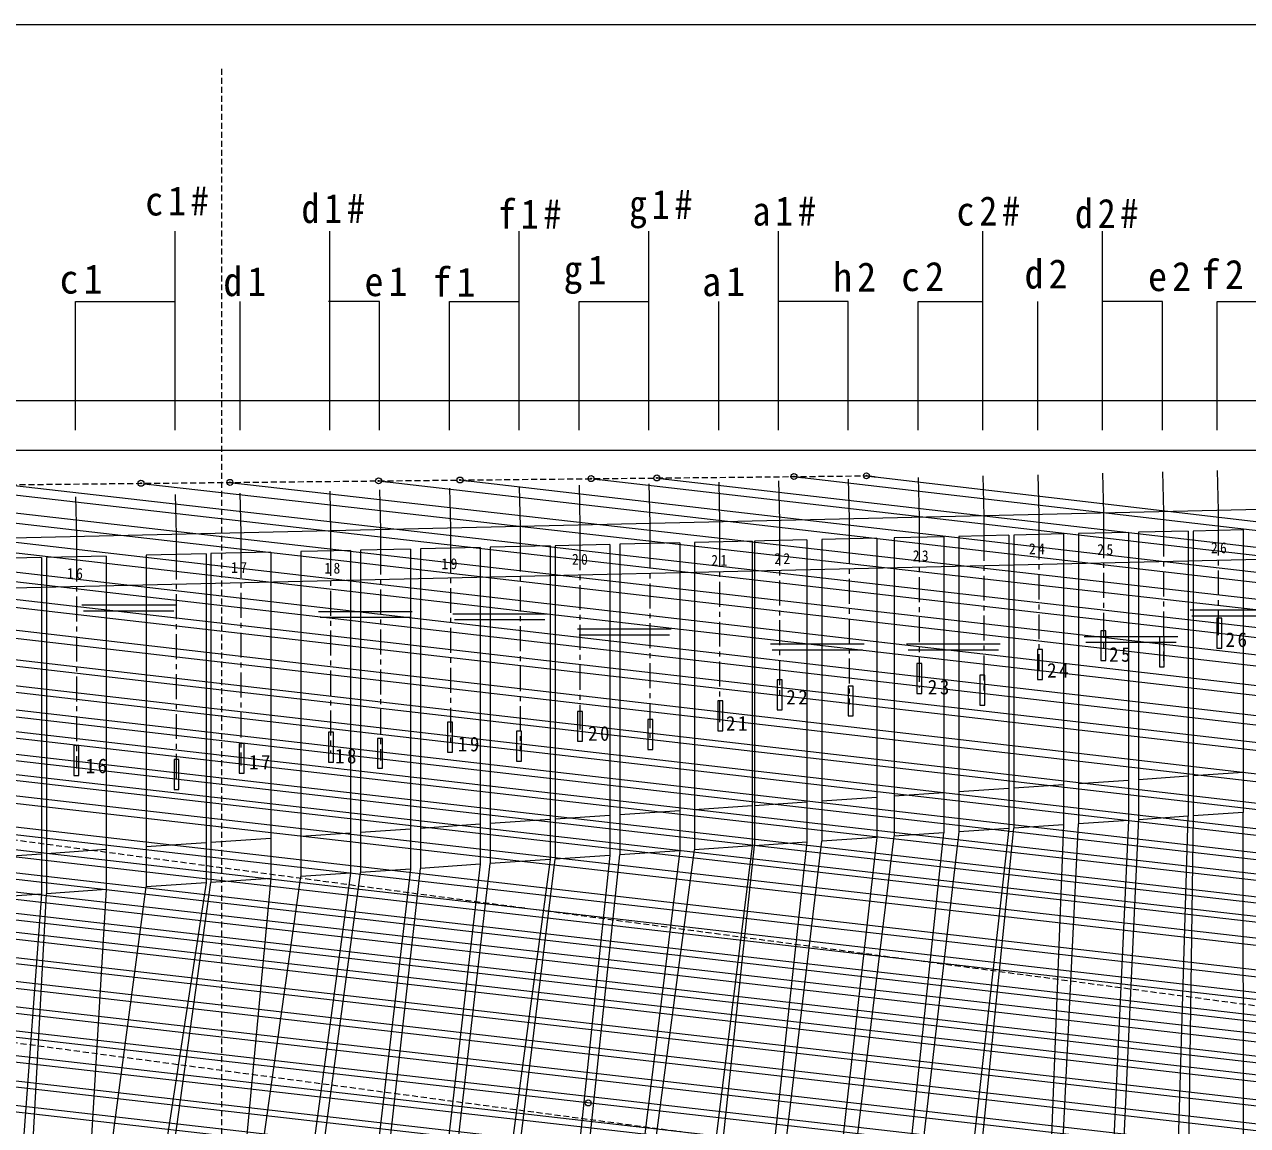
# Model space of a CAD drawing. Units: millimetres, scale not verified. Extents: x -578 to 563, y -303 to 234.
# Drawn here: x -194.1 to 51.1, y 9.9 to 230.7 of the extents above; entities that cross this region are included whole.
import ezdxf

# ---------------------------------------------------------------- set-up
doc = ezdxf.new("R2010")
doc.units = ezdxf.units.MM
doc.linetypes.add('CHAIN1', pattern=[8, 5, -1, 1, -1])
doc.linetypes.add('DASHED1', pattern=[1.8, 1.2, -0.6])
for name, color, linetype, lineweight in [('0-0', 7, 'Continuous', 9), ('0-1', 7, 'Continuous', 9), ('0-4', 2, 'Continuous', 9), ('0-5', 7, 'Continuous', 9), ('0-7', 2, 'Continuous', 9), ('0-A', 7, 'Continuous', 9), ('0-B', 2, 'Continuous', 9)]:
    doc.layers.add(name, color=color, linetype=linetype, lineweight=lineweight)
doc.styles.add('ＭＳ ゴシック', font='')
doc.styles.get('ＭＳ ゴシック').set_extended_font_data('MS Gothic')

# ---------------------------------------------------------------- blocks, each defined once
blk = doc.blocks.new('0123')
at = {"layer": '0-4'}
for p, q in [((-0.545, 0.139), (-0.483, -0.007)), ((-0.451, 0.127), (-0.389, -0.019)), ((-0.358, 0.115), (-0.296, -0.031)), ((-0.264, 0.103), (-0.203, -0.043)), ((-0.171, 0.091), (-0.109, -0.055)), ((-0.078, 0.079), (-0.016, -0.067)), ((0.016, 0.067), (0.078, -0.079)), ((0.109, 0.055), (0.171, -0.091)), ((0.203, 0.043), (0.264, -0.103)), ((0.296, 0.031), (0.358, -0.115)), ((0.389, 0.019), (0.451, -0.127)), ((0.483, 0.007), (0.545, -0.139))]:
    blk.add_line(p, q, dxfattribs=at)

msp = doc.modelspace()

# ---------------------------------------------------------------- linework, layer by layer
at = {"layer": '0-0'}
for p, q in [((524.415, 155.271), (-554.585, 155.271)), ((146.963, 125.587), (-518.355, 110.274))]:
    msp.add_line(p, q, dxfattribs=at)
at = {"layer": '0-0', "color": 6}
for p, q in [((-182.604, 114.326), (-163.824, 114.326)), ((-182.266, 113.141), (-164.162, 113.141)), ((-135.152, 113.02), (-116.372, 113.02)), ((39.633, 113.317), (58.414, 113.317)), ((-134.814, 111.836), (-116.71, 111.836)), ((-108.211, 112.559), (-89.431, 112.559)), ((-107.873, 111.375), (-89.769, 111.375)), ((39.972, 112.133), (58.075, 112.133)), ((-83.191, 109.527), (-64.411, 109.527)), ((-82.853, 108.342), (-64.75, 108.342)), ((18.404, 108.01), (37.185, 108.01)), ((-44.524, 106.494), (-25.744, 106.494)), ((-17.23, 106.494), (1.55, 106.494)), ((18.743, 106.826), (36.846, 106.826)), ((-44.186, 105.309), (-26.083, 105.309)), ((-16.892, 105.309), (1.212, 105.309))]:
    msp.add_line(p, q, dxfattribs=at)
at = {"layer": '0-0'}
msp.add_lwpolyline([(514.415, -137.729), (514.415, 145.271), (-544.585, 145.271), (-544.585, -137.729)], dxfattribs=at)
at = {"layer": '0-1', "color": 6}
for p, q in [((-14.903, 139.866), (-14.719, 131.869)), ((-1.906, 140.166), (-1.722, 132.168)), ((9.091, 140.419), (9.275, 132.421)), ((22.087, 140.718), (22.272, 132.72)), ((34.084, 140.994), (34.268, 132.996)), ((45.081, 141.247), (45.265, 133.249)), ((-122.874, 137.381), (-122.69, 129.383)), ((-108.878, 137.703), (-108.694, 129.706)), ((-94.882, 138.026), (-94.697, 130.028)), ((-82.885, 138.302), (-82.701, 130.304)), ((-68.888, 138.624), (-68.704, 130.626)), ((-54.892, 138.946), (-54.708, 130.948)), ((-42.895, 139.222), (-42.711, 131.224)), ((-28.899, 139.544), (-28.715, 131.546)), ((-183.858, 135.978), (-183.674, 127.98)), ((-163.863, 136.438), (-163.679, 128.44)), ((-150.867, 136.737), (-150.683, 128.739)), ((-132.871, 137.151), (-132.687, 129.153))]:
    msp.add_line(p, q, dxfattribs=at)
at = {"layer": '0-1'}
for p, q in [((146.732, 135.585), (-518.585, 120.271)), ((9.275, 132.421), (9.275, 128.42)), ((22.272, 132.72), (22.272, 128.719)), ((34.268, 132.996), (34.268, 128.995)), ((45.265, 133.249), (45.265, 129.248)), ((-94.697, 130.028), (-94.697, 126.027)), ((-82.701, 130.304), (-82.701, 126.303)), ((-68.704, 130.626), (-68.704, 126.625)), ((-54.708, 130.948), (-54.708, 126.947)), ((-42.711, 131.224), (-42.711, 127.223)), ((-28.715, 131.546), (-28.715, 127.545)), ((-14.719, 131.869), (-14.719, 127.867)), ((-1.722, 132.168), (-1.722, 128.167)), ((-183.674, 127.98), (-183.674, 123.979)), ((-163.679, 128.44), (-163.679, 124.439)), ((-150.683, 128.739), (-150.683, 124.738)), ((-132.687, 129.153), (-132.687, 125.152)), ((-122.69, 129.383), (-122.69, 125.382)), ((-108.694, 129.706), (-108.694, 125.704)), ((-23.215, 127.672), (-34.215, 127.419)), ((-23.215, 127.672), (-23.215, 67.691)), ((-9.719, 127.983), (-19.719, 127.752)), ((-19.719, 127.752), (-19.719, 67.928)), ((-9.719, 127.983), (-9.719, 68.606)), ((3.278, 128.282), (-6.722, 128.051)), ((-6.722, 128.051), (-6.722, 68.809)), ((3.278, 128.282), (3.278, 69.487)), ((14.275, 128.535), (4.275, 128.305)), ((4.275, 128.305), (4.275, 69.554)), ((14.275, 128.535), (14.275, 70.232)), ((27.272, 128.834), (17.272, 128.604)), ((17.272, 128.604), (17.272, 70.435)), ((27.272, 128.834), (27.272, 71.113)), ((39.268, 129.11), (29.268, 128.88)), ((29.268, 128.88), (29.268, 71.482)), ((39.268, 129.11), (39.268, 71.926)), ((50.265, 129.363), (40.265, 129.133)), ((40.265, 129.133), (40.265, 71.994)), ((50.265, 129.363), (50.265, 72.672)), ((-128.69, 125.244), (-138.687, 125.014)), ((-128.69, 125.244), (-128.69, 60.542)), ((-116.69, 125.52), (-126.687, 125.29)), ((-126.687, 125.29), (-126.687, 60.678)), ((-116.69, 125.52), (-116.69, 61.355)), ((-102.694, 125.843), (-114.694, 125.566)), ((-114.694, 125.566), (-114.694, 61.491)), ((-102.694, 125.843), (-102.694, 62.304)), ((-88.701, 126.165), (-100.697, 125.889)), ((-100.697, 125.889), (-100.697, 62.439)), ((-88.701, 126.165), (-88.701, 63.252)), ((-76.701, 126.441), (-87.701, 126.188)), ((-87.701, 126.188), (-87.701, 63.32)), ((-76.701, 126.441), (-76.701, 64.066)), ((-62.704, 126.763), (-74.704, 126.487)), ((-74.704, 126.487), (-74.704, 64.201)), ((-62.704, 126.763), (-62.704, 65.014)), ((-48.211, 127.097), (-59.708, 126.832)), ((-59.708, 126.832), (-59.708, 65.218)), ((-48.211, 127.097), (-48.211, 65.997)), ((-45.729, 127.154), (-47.711, 127.108)), ((-47.711, 127.108), (-47.711, 66.031)), ((-37.211, 127.35), (-45.729, 127.154)), ((-37.211, 127.35), (-37.211, 66.742)), ((-34.215, 127.419), (-34.215, 66.945)), ((-190.67, 123.818), (-202.67, 123.541)), ((-190.67, 123.818), (-190.67, 56.341)), ((-177.674, 124.117), (-189.674, 123.841)), ((-189.674, 123.841), (-189.674, 56.408)), ((-177.674, 124.117), (-177.674, 57.222)), ((-157.679, 124.577), (-169.679, 124.301)), ((-169.679, 124.301), (-169.679, 57.764)), ((-157.679, 124.577), (-157.679, 58.577)), ((-144.683, 124.876), (-156.683, 124.6)), ((-156.683, 124.6), (-156.683, 58.644)), ((-144.683, 124.876), (-144.683, 59.458)), ((-138.687, 125.014), (-138.687, 59.864)), ((27.272, 79.131), (17.272, 78.454)), ((39.268, 79.945), (29.268, 79.267)), ((50.265, 80.69), (40.265, 80.012)), ((-9.719, 76.624), (-19.719, 75.946)), ((3.278, 77.505), (-6.722, 76.827)), ((14.275, 78.251), (4.275, 77.573)), ((-48.211, 74.015), (-59.708, 73.236)), ((-37.211, 74.761), (-47.711, 74.049)), ((-23.215, 75.709), (-34.215, 74.964)), ((-88.701, 71.271), (-100.697, 70.458)), ((-76.701, 72.084), (-87.701, 71.339)), ((-62.704, 73.033), (-74.704, 72.219)), ((29.268, 71.482), (24.939, -23.729)), ((39.268, 71.926), (29.271, 71.249)), ((36.371, -23.729), (39.268, 71.926)), ((40.265, 71.994), (38.928, -23.729)), ((50.265, 72.672), (40.265, 71.994)), ((50.36, -23.729), (50.265, 72.672)), ((-116.69, 69.374), (-126.687, 68.696)), ((-102.694, 70.322), (-114.694, 69.509)), ((-6.722, 68.809), (-17.462, -23.729)), ((3.278, 69.487), (-7.197, -23.729)), ((3.278, 69.487), (-6.722, 68.809)), ((-5.144, -23.729), (4.275, 69.554)), ((14.275, 70.232), (4.275, 69.554)), ((14.275, 70.232), (10.569, -23.729)), ((12.622, -23.729), (17.272, 70.435)), ((27.272, 71.113), (17.272, 70.435)), ((27.272, 71.113), (22.887, -23.729)), ((-157.679, 66.595), (-169.679, 65.782)), ((-144.683, 67.476), (-156.683, 66.663)), ((-128.69, 68.56), (-138.687, 67.883)), ((-37.211, 66.742), (-47.711, 66.031)), ((-37.211, 66.742), (-46.988, -23.729)), ((-44.935, -23.729), (-34.215, 66.945)), ((-23.215, 67.691), (-34.215, 66.945)), ((-23.215, 67.691), (-33.503, -23.729)), ((-30.946, -23.729), (-19.719, 67.928)), ((-9.719, 68.606), (-19.719, 67.928)), ((-19.515, -23.729), (-9.719, 68.606)), ((-190.67, 64.359), (-202.67, 63.546)), ((-177.674, 65.24), (-189.674, 64.427)), ((-76.701, 64.066), (-87.701, 63.32)), ((-76.701, 64.066), (-85.993, -23.729)), ((-83.94, -23.729), (-74.704, 64.201)), ((-62.704, 65.014), (-74.704, 64.201)), ((-62.704, 65.014), (-73.676, -23.729)), ((-71.623, -23.729), (-59.708, 65.218)), ((-48.211, 65.997), (-59.708, 65.218)), ((-48.211, 65.997), (-59.305, -23.729)), ((-57.253, -23.729), (-47.711, 66.031)), ((-116.69, 61.355), (-126.687, 60.678)), ((-116.69, 61.355), (-126.67, -23.729)), ((-124.112, -23.729), (-114.694, 61.491)), ((-102.694, 62.304), (-114.694, 61.491)), ((-102.694, 62.304), (-112.681, -23.729)), ((-110.628, -23.729), (-100.697, 62.439)), ((-88.701, 63.252), (-100.697, 62.439)), ((-88.701, 63.252), (-100.363, -23.729)), ((-98.31, -23.729), (-87.701, 63.32)), ((-144.683, 59.458), (-156.683, 58.644)), ((-144.683, 59.458), (-152.472, -23.729)), ((-150.419, -23.729), (-138.687, 59.864)), ((-128.69, 60.542), (-140.154, -23.729)), ((-128.69, 60.542), (-138.687, 59.864)), ((-138.101, -23.729), (-126.687, 60.678)), ((-193.987, -23.729), (-189.674, 56.408)), ((-177.674, 57.222), (-189.674, 56.408)), ((-177.674, 57.222), (-182.555, -23.729)), ((-180.503, -23.729), (-169.679, 57.764)), ((-157.679, 58.577), (-170.238, -23.729)), ((-157.679, 58.577), (-169.679, 57.764)), ((-168.185, -23.729), (-156.683, 58.644)), ((-190.67, 56.341), (-202.67, 55.527)), ((-190.67, 56.341), (-196.544, -23.729))]:
    msp.add_line(p, q, dxfattribs=at)
at = {"layer": '0-1', "color": 4, "linetype": 'CHAIN1'}
for p, q in [((-28.715, 127.545), (-28.715, 94.371)), ((-14.719, 127.867), (-14.719, 97.75)), ((-1.722, 128.167), (-1.722, 96.24)), ((9.275, 128.42), (9.275, 101.057)), ((22.272, 128.719), (22.272, 104.68)), ((34.268, 128.995), (34.268, 103.127)), ((45.265, 129.248), (45.265, 107.527)), ((-132.687, 125.152), (-132.687, 84.502)), ((-122.69, 125.382), (-122.69, 83.102)), ((-108.694, 125.704), (-108.694, 86.128)), ((-94.697, 126.027), (-94.697, 84.999)), ((-82.701, 126.303), (-82.701, 88.342)), ((-68.704, 126.625), (-68.704, 87.032)), ((-54.708, 126.947), (-54.708, 90.826)), ((-42.711, 127.223), (-42.711, 95.808)), ((-183.674, 123.979), (-183.674, 81.531)), ((-163.679, 124.439), (-163.679, 79.119)), ((-150.683, 124.738), (-150.683, 82.084))]:
    msp.add_line(p, q, dxfattribs=at)
at = {"layer": '0-4', "color": 4}
msp.add_line((-544.585, 230.712), (145.308, 230.712), dxfattribs=at)
at = {"layer": '0-4', "color": 4, "linetype": 'DASHED1'}
for p, q in [((-154.585, 221.799), (-154.585, -147.729)), ((-24.672, 140.138), (-489.387, 135.333))]:
    msp.add_line(p, q, dxfattribs=at)
at = {"layer": '0-4'}
for p, q in [((-240.83, 137.881), (242.986, 82.644)), ((-529.124, 103.676), (306.195, 7.423)), ((-529.124, 94.717), (323.495, -2.461))]:
    msp.add_line(p, q, dxfattribs=at)
at = {"layer": '0-4', "color": 134}
msp.add_line((-537.415, 107.489), (299.777, 11.394), dxfattribs=at)
at = {"layer": '0-4', "color": 6}
for points in [[(-39.3, 139.999), (247.39, 106.63), (492.884, 119.183)], [(-349.978, 136.774), (246.638, 67.902), (474.862, 80.722)], [(-334.273, 136.936), (245.965, 69.802), (483.862, 82.993)], [(-529.124, 122.694), (273.452, 30.458), (501.547, 41.525)], [(-537.415, 122.273), (274.928, 29.106), (493.011, 38.735)], [(-529.124, 90.895), (331.849, -8.286), (483.841, -0.524)], [(-537.415, 90.453), (334.408, -9.83), (474.944, -2.48)], [(-537.415, 51.774), (413.389, -57.085), (474.905, -52.845)], [(-529.124, 52.161), (411.127, -55.581), (484.076, -49.984)]]:
    msp.add_lwpolyline(points, dxfattribs=at)
at = {"layer": '0-4', "color": 4}
msp.add_lwpolyline([(-24.672, 140.138), (248.194, 108.147), (501.519, 121.436)], dxfattribs=at)
at = {"layer": '0-4'}
for points in [[(-287.348, 137.444), (244.079, 76.107), (501.862, 87.679)], [(-256.724, 137.739), (243.261, 80.143), (474.862, 92.487)], [(-211.834, 138.225), (242.786, 85.973), (492.862, 97.406)], [(-196.651, 138.36), (242.773, 88.097), (501.862, 99.343)], [(-122.472, 139.127), (244, 96.75), (492.862, 108.465)], [(-106.232, 139.306), (244.474, 98.715), (501.53, 110.163)], [(-80.001, 139.582), (245.464, 102.026), (474.861, 114.71)], [(-66.611, 139.694), (246.018, 103.609), (483.871, 117.001)], [(-537.415, 136.208), (260.448, 44.225), (474.791, 56.955)], [(-529.096, 136.539), (259.34, 45.663), (483.983, 59.746)], [(-440.071, 135.843), (252.389, 55.873), (474.97, 69.44)], [(-426.516, 135.983), (251.492, 57.416), (483.862, 71.695)], [(-391.62, 136.406), (248.841, 62.6), (492.809, 73.883)], [(-378.246, 136.482), (248.089, 64.262), (501.862, 76.093)], [(-304.54, 137.244), (244.567, 74.155), (492.862, 85.491)], [(-537.415, 131.158), (264.959, 38.883), (493.011, 50.061)], [(-529.124, 131.642), (263.574, 40.413), (501.711, 52.142)], [(-537.415, 126.761), (269.339, 34.293), (475.119, 45.629)], [(-529.124, 127.192), (267.967, 35.744), (484.312, 47.927)], [(-537.415, 118.162), (280.308, 24.732), (475.415, 34.308)], [(-529.14, 118.414), (278.556, 26.126), (484.511, 36.356)], [(-537.415, 113.595), (287.753, 19.229), (493.011, 26.52)], [(-529.124, 114.261), (285.312, 20.878), (501.771, 29.531)], [(-537.415, 103.008), (308.818, 5.841), (492.847, 13.815)], [(-534.937, 98.261), (318.431, 0.231), (474.791, 8.531)], [(-529.093, 98.881), (315.851, 1.806), (483.927, 11.188)], [(-537.415, 94.548), (325.821, -4.672), (492.58, 1.761)], [(-537.415, 86.544), (342.19, -14.46), (492.737, -9.406)], [(-529.124, 87.005), (339.407, -12.824), (501.791, -7.368)], [(-537.415, 81.573), (352.518, -20.501), (474.866, -13.888)], [(-529.124, 81.799), (349.775, -18.905), (483.859, -11.511)], [(-537.415, 76.661), (362.807, -26.648), (492.891, -21.261)], [(-529.124, 77.132), (360.05, -24.986), (501.869, -18.905)], [(-537.415, 71.687), (373.082, -32.913), (474.827, -26.743)], [(-529.124, 72.019), (370.352, -31.238), (484.134, -23.994)], [(-537.415, 61.745), (392.855, -44.679), (474.984, -39.559)], [(-529.124, 62.143), (390.217, -43.123), (483.802, -36.659)], [(-537.415, 56.763), (403.102, -50.918), (492.698, -47.051)], [(-529.124, 57.078), (400.685, -49.428), (501.83, -44.418)]]:
    msp.add_lwpolyline(points, dxfattribs=at)
at = {"layer": '0-4', "color": 134}
for points in [[(-169.915, 138.61), (243.076, 91.87), (474.862, 104.002)], [(-152.304, 138.818), (243.366, 93.848), (483.862, 106.079)], [(-484.409, 135.384), (256.31, 49.829), (492.969, 62.425)], [(-474.16, 135.49), (255.423, 51.15), (501.711, 64.748)], [(-529.124, 108.158), (297.448, 12.99), (484.148, 23.663)], [(-537.415, 66.728), (382.553, -38.519), (492.696, -34.503)], [(-529.124, 67.051), (379.981, -37.029), (501.714, -32.03)]]:
    msp.add_lwpolyline(points, dxfattribs=at)
at = {"layer": '0-4'}
msp.add_circle((-25.265, 140.206), 0.1, dxfattribs=at)
at = {"layer": '0-5'}
for centre, radius in [((-123.068, 139.195), 0.6), ((-106.741, 139.364), 0.6), ((-80.471, 139.636), 0.6), ((-67.292, 139.771), 0.6), ((-67.292, 139.771), 0.1), ((-39.799, 140.056), 0.6), ((-39.799, 140.056), 0.1), ((-25.265, 140.206), 0.6), ((-25.265, 140.206), 0.1), ((-170.73, 138.702), 0.6), ((-170.73, 138.702), 0.1), ((-152.9, 138.886), 0.6), ((-152.9, 138.886), 0.1), ((-123.068, 139.195), 0.1), ((-106.741, 139.364), 0.1), ((-80.471, 139.636), 0.1), ((-81.046, 14.445), 0.6)]:
    msp.add_circle(centre, radius, dxfattribs=at)
at = {"layer": '0-7', "color": 5}
for points in [[(45.006, 105.638), (46.006, 105.638), (46.006, 111.638), (45.006, 111.638)], [(21.705, 103.139), (22.705, 103.139), (22.705, 109.139), (21.705, 109.139)], [(33.457, 101.89), (34.457, 101.89), (34.457, 107.89), (33.457, 107.89)], [(9.041, 99.391), (10.041, 99.391), (10.041, 105.391), (9.041, 105.391)], [(-15.172, 96.58), (-14.172, 96.58), (-14.172, 102.58), (-15.172, 102.58)], [(-43.133, 93.3), (-42.133, 93.3), (-42.133, 99.3), (-43.133, 99.3)], [(-2.508, 94.237), (-1.508, 94.237), (-1.508, 100.237), (-2.508, 100.237)], [(-28.95, 92.05), (-27.95, 92.05), (-27.95, 98.05), (-28.95, 98.05)], [(-55.087, 89.083), (-54.087, 89.083), (-54.087, 95.083), (-55.087, 95.083)], [(-109.288, 84.811), (-108.288, 84.811), (-108.288, 90.811), (-109.288, 90.811)], [(-82.201, 86.968), (-82.201, 92.968), (-83.201, 92.968), (-83.201, 86.968)], [(-69.068, 85.335), (-68.068, 85.335), (-68.068, 91.335), (-69.068, 91.335)], [(-133.095, 82.785), (-132.095, 82.785), (-132.095, 88.785), (-133.095, 88.785)], [(-95.408, 82.988), (-94.408, 82.988), (-94.408, 88.988), (-95.408, 88.988)], [(-183.204, 80.09), (-183.204, 86.09), (-184.204, 86.09), (-184.204, 80.09)], [(-151.027, 80.556), (-150.027, 80.556), (-150.027, 86.556), (-151.027, 86.556)], [(-122.314, 81.547), (-122.314, 87.547), (-123.314, 87.547), (-123.314, 81.547)], [(-164.096, 77.314), (-163.096, 77.314), (-163.096, 83.314), (-164.096, 83.314)]]:
    msp.add_lwpolyline(points, close=True, dxfattribs=at)
at = {"layer": '0-A', "color": 4, "linetype": 'DASHED1'}
for p, q in [((-514.248, 109.725), (464.415, -21.034)), ((-519.585, 69.782), (464.415, -61.69))]:
    msp.add_line(p, q, dxfattribs=at)
at = {"layer": '0-B', "color": 1}
for p, q in [((-163.863, 149.369), (-163.863, 189.277)), ((-132.871, 149.369), (-132.871, 189.277)), ((-94.881, 149.369), (-94.881, 189.277)), ((-68.881, 149.369), (-68.881, 189.277)), ((-42.895, 149.369), (-42.895, 189.277)), ((-1.906, 149.369), (-1.906, 189.277)), ((22.087, 149.369), (22.087, 189.277)), ((-183.858, 149.369), (-183.858, 175.132)), ((-183.858, 175.132), (-164.044, 175.132)), ((-150.859, 149.369), (-150.859, 175.132)), ((-122.874, 175.132), (-133.095, 175.132)), ((-122.874, 149.369), (-122.874, 175.132)), ((-108.878, 149.369), (-108.878, 175.132)), ((-108.878, 175.132), (-94.978, 175.132)), ((-82.885, 149.369), (-82.885, 175.132)), ((-82.885, 175.132), (-69.1, 175.132)), ((-54.892, 149.369), (-54.892, 175.132)), ((-28.899, 175.132), (-42.873, 175.132)), ((-28.899, 149.369), (-28.899, 175.132)), ((-14.903, 149.369), (-14.903, 175.132)), ((-14.903, 175.132), (-2.132, 175.132)), ((9.091, 149.369), (9.091, 175.132)), ((34.084, 175.132), (22.172, 175.132)), ((34.084, 149.369), (34.084, 175.132)), ((45.081, 149.369), (45.081, 175.132)), ((45.081, 175.132), (56.967, 175.132))]:
    msp.add_line(p, q, dxfattribs=at)

# ---------------------------------------------------------------- block references
at = {"layer": '0-4'}
for p in [(-38.475, 139.906), (-23.94, 140.056), (-169.405, 138.552), (-151.575, 138.736), (-121.743, 139.045), (-105.416, 139.214), (-79.147, 139.486), (-65.968, 139.621)]:
    msp.add_blockref('0123', p, dxfattribs=at)

# ---------------------------------------------------------------- texts
at = {"layer": '0-0', "char_height": 2.199, "attachment_point": 7, "style": 'ＭＳ ゴシック'}
for s, insert in [('\\T1.36;\\W0.9;23', (-15.98, 123.045)), ('\\T1.36;\\W0.9;24', (7.328, 124.468)), ('\\T1.36;\\W0.9;25', (21.029, 124.291)), ('\\T1.36;\\W0.9;26', (43.803, 124.646)), ('\\T1.36;\\W0.9;17', (-152.629, 120.732)), ('\\T1.36;\\W0.9;18', (-133.947, 120.554)), ('\\T1.36;\\W0.9;19', (-110.46, 121.444)), ('\\T1.36;\\W0.9;20', (-84.305, 122.333)), ('\\T1.36;\\W0.9;21', (-56.37, 122.155)), ('\\T1.36;\\W0.9;22', (-43.737, 122.511)), ('\\T1.36;\\W0.9;16', (-185.546, 119.487))]:
    msp.add_mtext(s, dxfattribs=dict(at, insert=insert))
at = {"layer": '0-7', "color": 7, "char_height": 2.933, "attachment_point": 7, "style": 'ＭＳ ゴシック'}
for s, insert in [('\\T1.27;\\W0.95;26', (46.728, 105.834)), ('\\T1.27;\\W0.95;25', (23.381, 102.867)), ('\\T1.27;\\W0.95;24', (10.952, 99.731)), ('\\T1.27;\\W0.95;23', (-12.955, 96.316)), ('\\T1.27;\\W0.95;22', (-41.341, 94.357)), ('\\T1.27;\\W0.95;21', (-53.435, 89.094)), ('\\T1.27;\\W0.95;20', (-81.093, 87.022)), ('\\T1.27;\\W0.95;19', (-107.184, 84.895)), ('\\T1.27;\\W0.95;16', (-181.816, 80.527)), ('\\T1.27;\\W0.95;17', (-149.063, 81.311)), ('\\T1.27;\\W0.95;18', (-131.818, 82.487))]:
    msp.add_mtext(s, dxfattribs=dict(at, insert=insert))
at = {"layer": '0-B', "char_height": 5.865, "attachment_point": 7, "style": 'ＭＳ ゴシック'}
for s, insert in [('\\T1.27;\\W0.9;c1#', (-169.854, 192.308)), ('\\T1.27;\\W0.9;d1#', (-138.535, 190.792)), ('\\T1.27;\\W0.9;g1#', (-72.864, 189.782)), ('\\T1.27;\\W0.9;a1#', (-48.112, 190.287)), ('\\T1.27;\\W0.9;c2#', (-7.194, 190.287)), ('\\T1.27;\\W0.9;f1#', (-99.132, 189.782)), ('\\T1.27;\\W0.9;d2#', (16.549, 189.782)), ('\\T1.27;\\W0.95;g1', (-85.998, 176.648)), ('\\T1.27;\\W0.95;c1', (-187.03, 176.648)), ('\\T1.27;\\W0.95;d1', (-154.195, 176.143)), ('\\T1.27;\\W0.95;e1', (-125.906, 176.143)), ('\\T1.27;\\W0.95;f1', (-112.267, 176.143)), ('\\T1.27;\\W0.95;a1', (-58.215, 176.143)), ('\\T1.27;\\W0.95;h2', (-31.947, 177.153)), ('\\T1.27;\\W0.95;c2', (-18.307, 177.153)), ('\\T1.27;\\W0.95;d2', (6.445, 177.658)), ('\\T1.27;\\W0.95;e2', (31.198, 177.153)), ('\\T1.27;\\W0.95;f2', (41.806, 177.658))]:
    msp.add_mtext(s, dxfattribs=dict(at, insert=insert))

doc.saveas('drawing.dxf')
